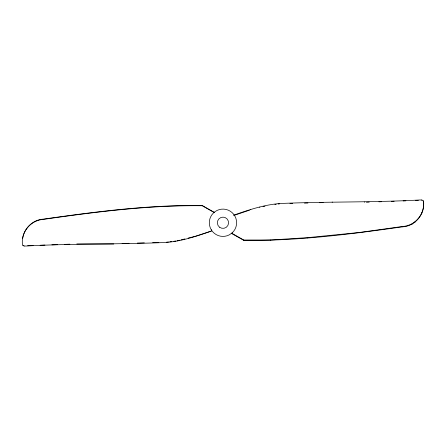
<?xml version="1.0" encoding="UTF-8"?>
<svg xmlns="http://www.w3.org/2000/svg" width="446" height="446" viewBox="0 0 446 446"><rect width="100%" height="100%" fill="white"/><g stroke="black" fill="none" stroke-linecap="round" stroke-linejoin="round"><path stroke-width="0.67" d="M243.756 240.366L243.756 240.015L231.625 233.152L231.625 233.509L243.756 240.366C296.958 241.035 349.954 234.267 402.537 226.83C415.349 226.328 425.88 213.327 423.209 200.75L421.81 199.981L419.753 199.981C373.029 202.568 326.232 201.48 279.491 203.543C263.603 204.898 248.361 210.021 233.403 215.267M250.719 209.743L250.719 209.391M259.795 207.474L259.795 207.122M270.532 240.366L270.532 240.015L307.668 237.646L359.075 232.522L402.537 226.473C414.485 225.882 423.995 215.128 423.7 203.292M307.668 237.997L307.668 237.646M332.214 202.333L332.214 201.982M359.075 232.873L359.075 232.522M364.365 202.333L364.365 201.982M402.537 226.83L402.537 226.473M408.012 225.576L408.012 225.224M412.305 224.126L412.305 223.769M415.115 222.13L415.115 221.779M417.378 219.638L417.378 219.287M419.43 217.598L419.43 217.241M421.827 213.26L421.827 212.909M421.81 200.332L421.81 199.981M423.209 200.75L423.7 203.644M423.315 208.026L423.315 207.674M214.721 212.597L202.244 205.5C149.036 204.825 96.041 211.633 43.463 219.114C31.371 219.722 21.882 230.744 22.3 242.691L22.791 245.244L24.19 246.019L26.247 246.019C72.971 243.416 119.768 244.514 166.509 242.434C181.946 241.108 196.792 236.224 211.32 231.078L211.571 229.729M214.13 212.513L202.244 205.751C149.036 205.076 96.041 211.889 43.463 219.371C33.115 220.023 24.29 228.062 22.685 238.281L22.685 238.03M188.151 238.097L195.281 236.302L211.32 231.078M234.685 215.184L249.437 210.178M177.134 240.862L179.727 240.21M181.02 239.887L184.912 238.911M263.034 206.665L264.98 206.18M274.842 204.469L276.169 204.307M278.165 204.062L279.491 203.894M166.509 242.184L168.504 241.933M169.831 241.771L171.821 241.52M173.812 241.275L175.808 241.03M366.445 202.261L369.216 202.161M378.905 201.809L381.676 201.709M391.371 201.358L394.141 201.257M403.139 200.934L405.91 200.834M415.6 200.483L418.37 200.382M27.63 245.718L33.166 245.517M40.09 245.261L44.94 245.088M51.859 244.837L57.4 244.631M64.324 244.38L69.86 244.179M76.784 243.929L113.786 244.007M289.894 203.588L292.671 203.504M304.462 203.159L307.935 203.053M319.726 202.707L323.194 202.601M122.109 243.505L129.05 243.299M137.374 243.048L144.309 242.841M152.638 242.596L158.876 242.407M243.756 240.015L270.532 240.015M24.19 246.019L22.791 245.244M232.21 232.812L229.294 234.858A13.653 13.653 0 0 1 209.33 223.374A13.653 13.653 0 0 1 228.174 210.133A13.653 13.653 0 0 1 232.21 232.812M219.583 227.243A5.625 5.625 0 0 0 228.547 223.446A5.625 5.625 0 0 0 220.776 217.581A5.625 5.625 0 0 0 219.583 227.243"/></g></svg>
